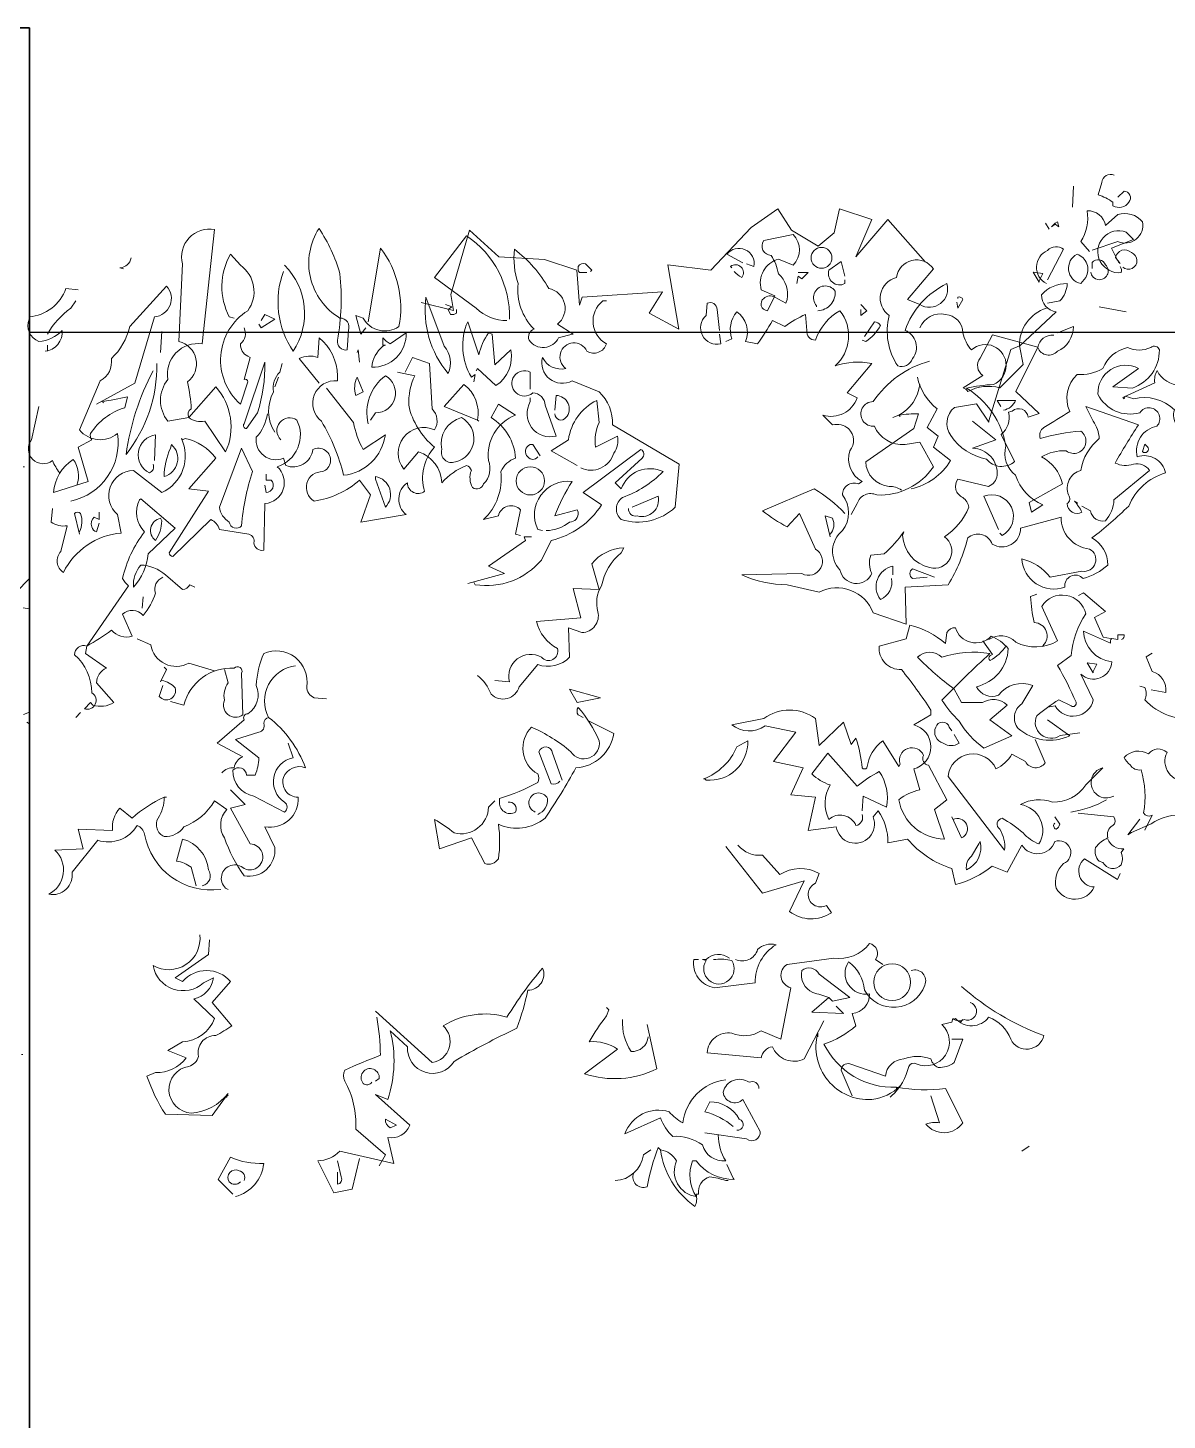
# Model space of a CAD drawing. Header units: millimetres. Extents: x 2033 to 2295, y 1536 to 1691.
# Drawn here: x 2142.592 to 2143.153, y 1615.408 to 1616.094 of the extents above; entities that cross this region are included whole.
import ezdxf

# ---------------------------------------------------------------- set-up
doc = ezdxf.new("R2010")
doc.units = ezdxf.units.MM
for name, color, linetype, lineweight in [('FACHADA', 40, 'Continuous', 35), ('Texturas', 8, 'Continuous', 0), ('Verde', 58, 'Continuous', 13)]:
    doc.layers.add(name, color=color, linetype=linetype, lineweight=lineweight)

# ---------------------------------------------------------------- blocks, each defined once
blk = doc.blocks.new('gfbvv')
at = {"layer": 'Verde', "lineweight": 0}
for points in [[(2109.08143, 1678.18415, 0.535172), (2109.07537, 1678.18052), (2109.07356, 1678.17447, -0.069427), (2109.08082, 1678.17084), (2109.08082, 1678.16902, 0.38205), (2109.08869, 1678.17084, 0.608597), (2109.08627, 1678.17629), (2109.08324, 1678.17326)], [(2109.06932, 1678.14663), (2109.06508, 1678.15147, 0.185669), (2109.06811, 1678.1666, -0.373596), (2109.07719, 1678.15934), (2109.08324, 1678.16479, -0.302765), (2109.09534, 1678.16116, -0.609818), (2109.08324, 1678.15147), (2109.07053, 1678.14724)], [(2108.62561, 1678.06475), (2108.61532, 1678.06294, -0.352936), (2108.61532, 1678.08351, -0.5103), (2108.63226, 1678.10106), (2108.63832, 1678.15735, 0.554825), (2108.62258, 1678.1404), (2108.62077, 1678.10227, -0.628204), (2108.625, 1678.0823, -0.044617), (2108.62682, 1678.06899, 0.4142), (2108.62561, 1678.06475, 0.205246), (2108.63347, 1678.06294), (2108.64376, 1678.04781, 0.298126), (2108.63892, 1678.07988), (2108.62561, 1678.06475)], [(2108.70005, 1678.11377, -0.523941), (2108.70428, 1678.10772), (2108.70368, 1678.09804, -0.5), (2108.69884, 1678.10288, 0.072708), (2108.70005, 1678.13556, 0.077194), (2108.68976, 1678.15795, 0.423996), (2108.70005, 1678.11377)], [(2108.78235, 1678.11256, -0.195694), (2108.76722, 1678.11861), (2108.74665, 1678.13374), (2108.76238, 1678.15432, -0.258652), (2108.78356, 1678.11317)], [(2108.91429, 1678.12406, 0.323349), (2108.90884, 1678.12346, 0.697281), (2108.91065, 1678.1174), (2108.91429, 1678.12467), (2108.90763, 1678.12769, -0.421158), (2108.9161, 1678.14282), (2108.92336, 1678.1398, 0.400543), (2108.92336, 1678.15493), (2108.90884, 1678.1519, 0.60791), (2108.91247, 1678.14464, -0.092926), (2108.9161, 1678.13556, -0.257919), (2108.92034, 1678.12285), (2108.91973, 1678.12103), (2108.91429, 1678.12406)], [(2109.08435, 1678.13919, -0.236053), (2109.08495, 1678.13616, -1.2724), (2109.08737, 1678.15614), (2109.091, 1678.1525), (2109.08011, 1678.14827), (2109.08374, 1678.14101)], [(2108.71397, 1678.11196), (2108.72002, 1678.14827, -0.216599), (2108.7291, 1678.10954, -0.447189), (2108.71155, 1678.11377), (2108.70791, 1678.11498), (2108.71033, 1678.1059), (2108.71276, 1678.10893)], [(2108.81443, 1678.1059), (2108.81503, 1678.1059), (2108.80717, 1678.11075, 0.643906), (2108.80293, 1678.1283, 0.101837), (2108.78598, 1678.14766, 0.105927), (2108.7878, 1678.13072, 0.22554), (2108.79567, 1678.10833, 0.4142), (2108.79325, 1678.10288, 0.580322), (2108.80777, 1678.10409), (2108.81443, 1678.1059)], [(2108.90037, 1678.1404), (2108.904, 1678.13919, 0.784103), (2108.89068, 1678.14524), (2108.89855, 1678.14101)], [(2109.04803, 1678.13072, -0.632828), (2109.04864, 1678.14706, -0.388977), (2109.05651, 1678.14766), (2109.04864, 1678.13253)], [(2109.08566, 1678.13876, 1.182175), (2109.0899, 1678.14603, 0.588394), (2109.08203, 1678.14361), (2109.08445, 1678.14058)], [(2108.59716, 1678.14343, -0.368179), (2108.59172, 1678.13859), (2108.59353, 1678.13798)], [(2108.65284, 1678.10893, -0.35614), (2108.65103, 1678.10106, 0.302765), (2108.65466, 1678.09501), (2108.65587, 1678.09441), (2108.65284, 1678.08351, -0.618027), (2108.65466, 1678.0823), (2108.65103, 1678.07141, -0.499023), (2108.65466, 1678.1174, 0.420273), (2108.65103, 1678.1398), (2108.64618, 1678.14524, 0.254562), (2108.64558, 1678.11438), (2108.648, 1678.11377)], [(2108.67281, 1678.1398, -0.356445), (2108.67705, 1678.09743, -0.241074), (2108.67221, 1678.13677)], [(2108.82169, 1678.13616), (2108.81806, 1678.13616, -0.236053), (2108.81745, 1678.13919, -0.4142), (2108.82109, 1678.1404), (2108.82411, 1678.13737), (2108.82351, 1678.13677)], [(2108.89431, 1678.13677, 0.099014), (2108.89795, 1678.13374, 0.895035), (2108.8925, 1678.13919), (2108.8931, 1678.13859)], [(2108.94878, 1678.13253), (2108.94878, 1678.13072, -0.669312), (2108.94091, 1678.13737), (2108.94697, 1678.14161), (2108.94878, 1678.13435)], [(2108.9857, 1678.12043), (2108.97965, 1678.12285), (2108.99236, 1678.13798, 0.693726), (2108.9742, 1678.13374, 0.640244), (2108.97057, 1678.11498, 0.209961), (2108.97481, 1678.09017, 0.4142), (2108.98207, 1678.0938, 0.502121), (2108.97844, 1678.10772, -0.199463), (2108.99901, 1678.13072, -0.690872), (2108.9857, 1678.12043)], [(2109.06498, 1678.13072, -0.701004), (2109.06316, 1678.14524, -0.468369), (2109.0674, 1678.13374), (2109.06498, 1678.13072)], [(2109.06993, 1678.13634, 1.387421), (2109.07719, 1678.13998, 0.544022), (2109.07053, 1678.14119), (2109.07053, 1678.13816)], [(2108.5548, 1678.09743, 0.4142), (2108.56327, 1678.10772, -0.198578), (2108.55177, 1678.10227, -0.4142), (2108.54693, 1678.11317), (2108.54693, 1678.11438, 0.297668), (2108.56509, 1678.1283), (2108.57114, 1678.12769)], [(2108.58022, 1678.07141), (2108.59898, 1678.0817), (2108.60866, 1678.11438, 0.621735), (2108.61471, 1678.12951), (2108.59656, 1678.10954, -0.145264), (2108.58748, 1678.0938, -0.318115), (2108.58203, 1678.08291), (2108.57174, 1678.0587, 0.4142), (2108.59051, 1678.05688, -0.3983), (2108.56751, 1678.0236)], [(2108.93547, 1678.1174, 0.437042), (2108.94394, 1678.12709, 1.073196), (2108.93486, 1678.11982), (2108.93486, 1678.11922)], [(2109.04803, 1678.11861, 0.335266), (2109.03472, 1678.09985), (2109.05288, 1678.1168, -0.380188), (2109.04561, 1678.12527, -0.218826), (2109.05832, 1678.13072, -0.173203), (2109.05469, 1678.12225), (2109.04864, 1678.12103)], [(2108.55601, 1678.1059, -0.109482), (2108.56751, 1678.11861), (2108.56993, 1678.12225)], [(2108.7533, 1678.08654, 0.305054), (2108.75149, 1678.09985), (2108.74241, 1678.12406, 0.208984), (2108.7533, 1678.08654)], [(2108.75754, 1678.11801), (2108.75754, 1678.11619, -0.236053), (2108.75451, 1678.11559), (2108.7533, 1678.11801), (2108.75512, 1678.11922), (2108.75209, 1678.12043)], [(2108.76601, 1677.98366), (2108.76662, 1677.98244, 0.262833), (2108.7993, 1677.99455), (2108.80414, 1678.00423, 0.194489), (2108.82895, 1678.02178), (2108.81988, 1678.02783), (2108.84832, 1678.04902, -0.535172), (2108.84892, 1678.04478), (2108.83561, 1678.03268), (2108.83864, 1678.02965, -0.445358), (2108.85921, 1678.03812, -0.112671), (2108.83924, 1678.02541, 0.498764), (2108.83864, 1678.01452, 0.269211), (2108.86526, 1678.02057), (2108.86708, 1678.04175), (2108.8344, 1678.06112, 0.212448), (2108.82774, 1678.07746), (2108.81443, 1678.08291, -0.669449), (2108.7999, 1678.09441, 0.362045), (2108.8114, 1678.08896, -1.319412), (2108.82169, 1678.09743, 0.480621), (2108.83137, 1678.10106, -0.538818), (2108.82956, 1678.12225), (2108.83137, 1678.12225)], [(2108.88705, 1678.1059), (2108.88766, 1678.10106, -0.775711), (2108.88039, 1678.11498), (2108.881, 1678.12103, -0.566177), (2108.88584, 1678.11801), (2108.88705, 1678.10772)], [(2109.00385, 1678.12164), (2109.00446, 1678.11861), (2109.00688, 1678.12285, 0.4142), (2109.00446, 1678.12406), (2109.00446, 1678.12346)], [(2109.01172, 1678.06294), (2109.02322, 1678.05386), (2109.01172, 1678.04962, -0.43013), (2109.02383, 1678.03631, -0.263626), (2109.01959, 1678.03086), (2109.00446, 1678.03449, 0.489075), (2109.00688, 1678.02541, -0.178345), (2109.00991, 1678.02057, -0.14975), (2108.9978, 1678.00605, -0.856918), (2108.99054, 1677.99092, -0.338852), (2108.97723, 1678.00665), (2108.97783, 1678.00847, -0.055374), (2108.96815, 1677.99757), (2108.96149, 1677.99697, 0.195877), (2108.9621, 1677.98789, -0.724503), (2108.94636, 1677.98971, -0.43483), (2108.94757, 1678.00907, 0.345184), (2108.94757, 1678.02662, -0.544022), (2108.95544, 1678.03207), (2108.95725, 1678.03328, -0.362045), (2108.9512, 1678.04841, 0.396576), (2108.9506, 1678.0593, 0.236053), (2108.94273, 1678.06112), (2108.93789, 1678.06596, 0.401123), (2108.95483, 1678.07443), (2108.94999, 1678.07686), (2108.9621, 1678.09138, 0.137604), (2108.94394, 1678.09017, 0.396027), (2108.94636, 1678.1174, 0.180374), (2108.93426, 1678.10288, -0.463791), (2108.93002, 1678.10772), (2108.92942, 1678.11559, 0.051575), (2108.91913, 1678.10954), (2108.91308, 1678.11256, -0.023788), (2108.90581, 1678.10106), (2108.89976, 1678.10227, 0.368179), (2108.89552, 1678.1168, 0.264557), (2108.8931, 1678.10348), (2108.89008, 1678.10227)], [(2108.94878, 1678.01755, 0.068298), (2108.93365, 1678.02965), (2108.90823, 1678.01876, 0.035156), (2108.92034, 1678.01089), (2108.92639, 1678.01755), (2108.93426, 1678, -0.984375), (2108.9276, 1677.98789), (2108.89795, 1677.98729, 0.108856), (2108.92034, 1677.98244), (2108.93607, 1677.97881, -0.448303), (2108.9627, 1677.96853), (2108.97904, 1677.96308), (2108.97844, 1677.98123), (2108.99962, 1677.98244, 0.080551), (2109.0093, 1678.00544, -0.524551), (2109.02141, 1678.00242, 0.59317), (2109.03532, 1678.01028), (2109.0553, 1678.01573, 0.390503), (2109.06922, 1678, -0.868866), (2109.06558, 1677.9891), (2109.04985, 1677.98608, 0.173203), (2109.03593, 1677.99515, 0.499069), (2109.05711, 1677.98123, -0.72995), (2109.06619, 1677.98547, 0.115616), (2109.07829, 1677.99213, 0.276978), (2109.07043, 1678.00544, 0.033035), (2109.08858, 1678.02118, -0.228363), (2109.10674, 1678.03752, 0.456192), (2109.09282, 1678.04539, -0.433426), (2109.1025, 1678.06052, 1.078903), (2109.09403, 1678.06717, -0.36409), (2109.07345, 1678.07625, -0.580322), (2109.09342, 1678.08896), (2109.08071, 1678.07988), (2109.0904, 1678.07928, 0.321106), (2109.10371, 1678.09804, 0.566177), (2109.09948, 1678.09925, -0.211075), (2109.08798, 1678.09925, 0.243835), (2109.07587, 1678.08896, -0.145935), (2109.06316, 1678.08593, 0.321701), (2109.05953, 1678.06778, -0.013153), (2109.04682, 1678.05991, 0.333328), (2109.04501, 1678.05446, -0.053406), (2109.06498, 1678.05809, -1.029831), (2109.05772, 1678.04841, 0.141342), (2109.04561, 1678.04539, -0.23027), (2109.0559, 1678.03207), (2109.03956, 1678.02299), (2109.04077, 1678.01815), (2109.04622, 1678.02178, -0.215332), (2109.0329, 1678.03631, -0.302765), (2109.02806, 1678.05083, 0.214661), (2109.0087, 1678.07928, -0.032745), (2109.02201, 1678.08109, 1.185196), (2109.01112, 1678.09804, -0.115112), (2109.00688, 1678.10651, 0.379791), (2108.99841, 1678.11559, 0.362045), (2108.9857, 1678.10893)], [(2108.72123, 1678.09985), (2108.72244, 1678.10046), (2108.72123, 1678.10046), (2108.72123, 1678.10409, 0.099014), (2108.72486, 1678.10106), (2108.73273, 1678.10651, -0.428558), (2108.71578, 1678.08956, -0.211655), (2108.72123, 1678.09985)], [(2108.76601, 1678.0823), (2108.76662, 1678.08593), (2108.7648, 1678.08472, -0.242218), (2108.76299, 1678.11196), (2108.76843, 1678.09562, -0.092926), (2108.77328, 1678.10651), (2108.77509, 1678.1059), (2108.7763, 1678.09077), (2108.78417, 1678.09804, -0.309006), (2108.77691, 1678.08049), (2108.76783, 1678.08896), (2108.76722, 1678.08775)], [(2108.95725, 1678.10288), (2108.95907, 1678.10227, 0.132751), (2108.96633, 1678.11014, 0.236053), (2108.96331, 1678.11196), (2108.95846, 1678.10469)], [(2109.0197, 1678.06312), (2109.03059, 1678.09822), (2109.03483, 1678.10003), (2109.03664, 1678.09095), (2109.02514, 1678.07946, 0.182709), (2109.00941, 1678.07764, 0.162277), (2109.00699, 1678.07946), (2109.01667, 1678.08551, -0.442368), (2109.01546, 1678.09398), (2109.02151, 1678.10548), (2109.0439, 1678.09943), (2109.03301, 1678.07764), (2109.04451, 1678.06675), (2109.03906, 1678.06493, 0.608597), (2109.03119, 1678.06796), (2109.02938, 1678.06735, -0.302765), (2109.02575, 1678.05646), (2109.0324, 1678.04314, -0.435272), (2109.01848, 1678.04435, -0.199997), (2109.00093, 1678.05585, -0.39035), (2109.00275, 1678.06977), (2109.01364, 1678.07159), (2109.0197, 1678.06251), (2109.0197, 1678.06312)], [(2109.05166, 1678.1053, 0.403595), (2109.0438, 1678.09925, 0.566177), (2109.05348, 1678.09743, 0.2939), (2109.06135, 1678.10954), (2109.05348, 1678.10651)], [(2108.68976, 1678.0817), (2108.68007, 1678.0938, -0.204086), (2108.68915, 1678.09441), (2108.68976, 1678.10409, -0.226822), (2108.69884, 1678.08533), (2108.69884, 1678.08291, 0.749039), (2108.69097, 1678.06294, -0.077942), (2108.70186, 1678.03631, 0.34404), (2108.72244, 1678.05628), (2108.71155, 1678.04902, -0.080353), (2108.7067, 1678.06233), (2108.69339, 1678.07928)], [(2108.66313, 1678.09199, -0.079437), (2108.6595, 1678.06717), (2108.65405, 1678.0593, -0.618027), (2108.65284, 1678.06173), (2108.66313, 1678.09199)], [(2108.73212, 1678.08714), (2108.73575, 1678.09441), (2108.74423, 1678.09138), (2108.74544, 1678.06899, -0.355026), (2108.74665, 1678.0587, 0.788391), (2108.73152, 1678.03933), (2108.73878, 1678.04781, -0.312881), (2108.75028, 1678.03268, -0.116058), (2108.76238, 1678.04115, -0.265564), (2108.7648, 1678.03873, 0.226822), (2108.76541, 1678.03026, 0.49527), (2108.77085, 1678.03207, 0.295303), (2108.77328, 1678.04357, -0.346893), (2108.78659, 1678.06596), (2108.77812, 1678.07141), (2108.77449, 1678.06475, -0.244461), (2108.78659, 1678.04478, 0.215332), (2108.77933, 1678.03812, -0.236053), (2108.77085, 1678.01452), (2108.77812, 1678.01634, -0.59729), (2108.78901, 1678.01936), (2108.78659, 1678.00726), (2108.78901, 1678.00665)], [(2108.99054, 1678.09259, 0.179703), (2108.9627, 1678.07262, 1.048752), (2108.96331, 1678.06052, 0.319077), (2108.97844, 1678.05144), (2108.9857, 1678.05265), (2108.99236, 1678.04054, -0.261322), (2108.96452, 1678.02662, 0.45993), (2108.95483, 1678.02239), (2108.95181, 1678.01694)], [(2109.08566, 1678.07461), (2109.1014, 1678.08188, -0.162277), (2109.10261, 1678.08793, 0.291199), (2109.11411, 1678.08067, 0.630219), (2109.11532, 1678.09216), (2109.12681, 1678.08853), (2109.1129, 1678.07461, 0.4142), (2109.11955, 1678.07159, -0.124695), (2109.12984, 1678.07401, -0.156006), (2109.11955, 1678.05888, -0.597885), (2109.11108, 1678.06856, 0.261948), (2109.09111, 1678.07401), (2109.08687, 1678.07522), (2109.08627, 1678.07401), (2109.08566, 1678.07461)], [(2108.60987, 1678.09138, -0.174072), (2108.59474, 1678.0466, -0.088486), (2108.60806, 1678.08775)], [(2108.66434, 1678.06657, -0.149368), (2108.65889, 1678.05507, 0.589905), (2108.67221, 1678.04478), (2108.67342, 1678.04115, 0.490158), (2108.68673, 1678.04902, -1.060547), (2108.69157, 1678.03812, 0.776093), (2108.68734, 1678.0236, 0.142365), (2108.70973, 1678.03389), (2108.71518, 1678.02662), (2108.71033, 1678.01331), (2108.73273, 1678.01694, -0.50354), (2108.73333, 1678.03268, 0.628937), (2108.7418, 1678.02844, -0.265564), (2108.74665, 1678.05023, -0.169571), (2108.73394, 1678.0708, -0.119873), (2108.73696, 1678.08533), (2108.72849, 1678.08714)], [(2108.66797, 1678.05749, -0.272202), (2108.66737, 1678.07746, -0.236053), (2108.67039, 1678.08714), (2108.6716, 1678.09138)], [(2108.70852, 1678.08472), (2108.71155, 1678.07746), (2108.70791, 1678.07564, -0.195877), (2108.70852, 1678.08472)], [(2108.71397, 1678.06173, -0.297256), (2108.72244, 1678.08533, -0.782791), (2108.7176, 1678.06717), (2108.71518, 1678.06354)], [(2108.79385, 1678.07867), (2108.79385, 1678.08714, 1.877945), (2108.79506, 1678.07686, -0.4142), (2108.80111, 1678.0708), (2108.80656, 1678.05567, -0.674286), (2108.79385, 1678.07262), (2108.79385, 1678.07443)], [(2108.98146, 1678.02965, 0.203552), (2109.00083, 1678.04357), (2108.99236, 1678.05023), (2108.99478, 1678.05567), (2108.98933, 1678.05991), (2108.99417, 1678.06899, -0.169113), (2108.98449, 1678.08472)], [(2108.76783, 1678.06354), (2108.75149, 1678.0702), (2108.76117, 1678.08109, -0.284134), (2108.76783, 1678.06354), (2108.76843, 1678.06294), (2108.76783, 1678.06354)], [(2108.97602, 1678.06536), (2108.97541, 1678.06596, 0.247803), (2108.9857, 1678.08109)], [(2108.57053, 1678.03147, 0.240036), (2108.56872, 1678.04417, 0.2379), (2108.55904, 1678.02783), (2108.57598, 1678.03328), (2108.57114, 1678.05023), (2108.5778, 1678.05386, -0.236053), (2108.57719, 1678.05688, -0.178345), (2108.59414, 1678.06959), (2108.59535, 1678.07504, -0.026764), (2108.58264, 1678.07262), (2108.58385, 1678.07201)], [(2108.81866, 1678.03994, 0.456619), (2108.835, 1678.0472, 0.205246), (2108.83682, 1678.05567), (2108.82593, 1678.05023, -0.146759), (2108.82774, 1678.06233), (2108.82653, 1678.07322, 0.245285), (2108.81261, 1678.05386), (2108.80414, 1678.04841), (2108.81685, 1678.04115)], [(2108.80596, 1678.06657, 0.741867), (2108.8114, 1678.06475, 0.6409), (2108.80656, 1678.07564), (2108.80596, 1678.06838)], [(2109.02685, 1678.06838, 0.25296), (2109.0329, 1678.07322), (2109.02383, 1678.07322), (2109.02564, 1678.0702)], [(2108.56206, 1678.03752, -0.062256), (2108.55843, 1678.04357, -0.882339), (2108.54814, 1678.05386), (2108.55177, 1678.0702)], [(2108.671, 1678.05386, -0.931778), (2108.67886, 1678.06354, -0.45929), (2108.66918, 1678.04054, -0.660172), (2108.66313, 1678.02239), (2108.66252, 1677.99939, -0.442368), (2108.65768, 1678.00302, 0.4142), (2108.65526, 1678.00726), (2108.64074, 1678.00968, 0.219635), (2108.6365, 1678.01452), (2108.61774, 1677.99636, -0.333328), (2108.61592, 1677.99818), (2108.63529, 1678.02844), (2108.62561, 1678.02965), (2108.63892, 1678.04478, 0.188675), (2108.62379, 1678.05446), (2108.62258, 1678.05386), (2108.62198, 1678.05446, -0.420059), (2108.61229, 1678.02783), (2108.59837, 1678.03873, 0.685608), (2108.59051, 1678.01694), (2108.59232, 1678.00786, 0.263565), (2108.56388, 1677.9885, -0.49028), (2108.56267, 1677.99879), (2108.56569, 1678.01149, -0.205246), (2108.55783, 1678.01331), (2108.55843, 1678.01997)], [(2108.75693, 1678.04296, -0.630219), (2108.75028, 1678.04902, -0.40654), (2108.75996, 1678.06475, -0.689621), (2108.75693, 1678.04296)], [(2108.97662, 1678.02904, 0.15036), (2108.97057, 1678.03086, -0.384125), (2108.95907, 1678.04296), (2108.98267, 1678.0593), (2108.98509, 1678.06657, 0.045349), (2108.97541, 1678.06596), (2108.97238, 1678.06475)], [(2109.06316, 1678.02178), (2109.06316, 1678.02299), (2109.06195, 1678.0236, -0.051575), (2109.06558, 1678.01815, -0.580322), (2109.05832, 1678.02239, 0.442368), (2109.05893, 1678.02662, -0.445358), (2109.06498, 1678.03873, -0.177689), (2109.07406, 1678.05446, 0.15036), (2109.07103, 1678.06294), (2109.0674, 1678.0702), (2109.09342, 1678.06112, 0.019806), (2109.08192, 1678.04236, 0.195877), (2109.091, 1678.04175, -0.32045), (2109.09887, 1678.03873), (2109.08132, 1678.0242, -0.171616), (2109.07708, 1678.01392, -0.427887), (2109.06982, 1678.01876), (2109.06558, 1678.02118)], [(2108.60806, 1678.04175, -0.4142), (2108.60624, 1678.03752, -0.738571), (2108.60927, 1678.05628), (2108.60866, 1678.04357)], [(2108.61713, 1678.05144, -0.592255), (2108.6135, 1678.0357, -0.099731), (2108.61653, 1678.04962), (2108.61713, 1678.05144)], [(2108.79748, 1678.04539, -0.5), (2108.79264, 1678.04539, -0.582718), (2108.79385, 1678.05144), (2108.79506, 1678.05144), (2108.79869, 1678.04599)], [(2109.09534, 1678.04799, 1), (2109.09777, 1678.05041), (2109.09656, 1678.05162), (2109.09534, 1678.04799)], [(2108.65163, 1678.04962), (2108.65708, 1678.03812, 0.065445), (2108.65163, 1678.01149, -0.659393), (2108.64558, 1678.01331, -0.236053), (2108.64074, 1678.02057), (2108.65163, 1678.04962)], [(2108.66313, 1678.03147), (2108.66373, 1678.02783, 0.663971), (2108.66616, 1678.03389), (2108.66373, 1678.03389), (2108.66373, 1678.03691)], [(2108.7176, 1678.03449), (2108.7176, 1678.0357, -0.602081), (2108.72244, 1678.02057), (2108.7176, 1678.03449)], [(2108.80172, 1678.00907, 0.162277), (2108.81322, 1678.01331, 0.463791), (2108.81745, 1678.01815), (2108.81685, 1678.01936), (2108.80596, 1678.01634, -0.058853), (2108.81443, 1678.03328, 0.588898), (2108.79748, 1678.00968), (2108.7999, 1678.00907)], [(2108.6129, 1677.98608, 0.4142), (2108.60927, 1677.97821, -0.085083), (2108.60322, 1677.96731, 0.409286), (2108.59293, 1677.96792), (2108.59777, 1677.95703, -0.286789), (2108.58748, 1677.96005, -0.035156), (2108.57538, 1677.95219), (2108.57477, 1677.94855), (2108.58506, 1677.94129, 0.308105), (2108.58022, 1677.93403), (2108.58869, 1677.92435, -0.220123), (2108.5784, 1677.92314), (2108.57719, 1677.92435), (2108.57417, 1677.92132, 0.907883), (2108.5778, 1677.92919, 0.222046), (2108.56932, 1677.94795, -0.523941), (2108.57538, 1677.95219), (2108.59595, 1677.98184, -0.099014), (2108.59293, 1677.98547, -0.106323), (2108.60382, 1678.00847, -0.326889), (2108.6014, 1678.0242), (2108.602, 1678.02481), (2108.61895, 1678.01028), (2108.60564, 1677.99757, -0.165176), (2108.59837, 1677.98123, -0.200851), (2108.602, 1677.99213, -0.173203), (2108.61411, 1677.98729), (2108.62258, 1677.98002, 0.236053), (2108.62621, 1677.98244), (2108.62863, 1677.98123)], [(2108.84227, 1678.01997, 0.541687), (2108.8465, 1678.01634, 0.576218), (2108.85679, 1678.02602), (2108.84408, 1678.02057)], [(2109.02504, 1678.00786), (2109.02625, 1678.00665, 0.940445), (2109.01717, 1678.02602), (2109.02443, 1678.00968)], [(2108.57174, 1678.00847, 0.195877), (2108.57235, 1678.01755, 0.4142), (2108.56932, 1678.01755), (2108.57174, 1678.00726)], [(2108.58143, 1678.01815), (2108.58143, 1678.01452), (2108.57901, 1678.01573, 0.302765), (2108.5778, 1678.01089, 0.265564), (2108.58022, 1678.00847), (2108.58143, 1678.0127)], [(2108.94152, 1678.00726, 0.292984), (2108.94273, 1678.01513), (2108.9391, 1678.01634), (2108.94152, 1678.00605)], [(2108.61169, 1678.01513, 0.659393), (2108.60927, 1678.00423, 0.139038), (2108.61229, 1678.01392), (2108.61169, 1678.01513)], [(2108.76783, 1677.93766, -0.140045), (2108.77449, 1677.92858, 0.57489), (2108.7884, 1677.93221), (2108.79748, 1677.94311, 0.29335), (2108.81322, 1677.94674), (2108.81261, 1677.96126), (2108.81927, 1677.95884, 0.477875), (2108.82714, 1677.96913, -0.21463), (2108.82895, 1677.98184, -0.178345), (2108.83864, 1677.99818), (2108.83985, 1678.0006, 0.217789), (2108.82411, 1677.99273), (2108.82774, 1677.98002), (2108.81503, 1677.98063), (2108.81866, 1677.9661), (2108.79688, 1677.96429, 0.213028), (2108.80717, 1677.95097, -0.817993), (2108.7993, 1677.94674, 0.658905), (2108.78356, 1677.93463), (2108.7763, 1677.93524)], [(2108.97178, 1677.98547, -0.350769), (2108.96633, 1677.97518, -0.561172), (2108.97238, 1677.99152), (2108.97238, 1677.98729)], [(2108.99296, 1677.98608), (2108.98207, 1677.99031, 0.5), (2108.98207, 1677.98547), (2108.98933, 1677.98608)], [(2109.0197, 1677.95539, -0.369919), (2109.03301, 1677.95418, 0.264481), (2109.05359, 1677.95479), (2109.04572, 1677.97173, -0.666656), (2109.06751, 1677.9681, 0.123093), (2109.06024, 1677.94752), (2109.05359, 1677.94268, -0.027252), (2109.06266, 1677.92453, -0.720749), (2109.06024, 1677.92271), (2109.05419, 1677.92574, 0.03653), (2109.0433, 1677.91787, 0.769547), (2109.0548, 1677.90819), (2109.06448, 1677.9094)], [(2109.04632, 1677.95236, 0.656815), (2109.04209, 1677.96386, -0.053406), (2109.04027, 1677.97657), (2109.0433, 1677.97778)], [(2109.04864, 1677.91587), (2109.05953, 1677.90801, -0.294098), (2109.03411, 1677.91164, -0.441696), (2109.03593, 1677.92374), (2109.04138, 1677.93282, 0.332855), (2109.02443, 1677.92798, -0.375732), (2109.01354, 1677.93221, 0.339447), (2109.02927, 1677.95097, 0.128281), (2109.0208, 1677.95703, -0.578079), (2109.00325, 1677.96126, 0.276978), (2108.99901, 1677.95884), (2108.99841, 1677.9534, 0.124008), (2108.98086, 1677.96247), (2108.97904, 1677.95582), (2108.96573, 1677.95219, 0.463104), (2108.97662, 1677.94069, -0.025284), (2108.99115, 1677.92071), (2108.99115, 1677.91829), (2108.98267, 1677.91345, -0.779266), (2108.98267, 1677.89167), (2108.9857, 1677.88138, 0.118973), (2108.97541, 1677.87654, 0.363647), (2108.9978, 1677.85717), (2108.99296, 1677.87169), (2108.99901, 1677.87654), (2108.98994, 1677.89348, -0.5), (2108.98751, 1677.89832, 0.970154), (2108.97602, 1677.89409), (2108.97541, 1677.89288), (2108.96754, 1677.90559, 0.208466), (2108.95968, 1677.89227, -0.5), (2108.95725, 1677.89227, 0.056854), (2108.95423, 1677.9068), (2108.95181, 1677.90377), (2108.94818, 1677.91466), (2108.93607, 1677.90316), (2108.93426, 1677.91648, 0.333328), (2108.90884, 1677.91648), (2108.8931, 1677.91345, 0.334427), (2108.90944, 1677.91285), (2108.92457, 1677.90982), (2108.91368, 1677.8953), (2108.92821, 1677.89227), (2108.92215, 1677.87896), (2108.93426, 1677.87775), (2108.93063, 1677.86141), (2108.94455, 1677.86322, 1.125015), (2108.9627, 1677.86806), (2108.96512, 1677.87109, -0.162277), (2108.96996, 1677.85535), (2108.97965, 1677.85717, 0.14122), (2109.00143, 1677.84264), (2109.00325, 1677.83478, 0.106674), (2109.02141, 1677.84386), (2109.02867, 1677.84083), (2109.03593, 1677.85414, 0.62291), (2109.05227, 1677.85596, -0.972748), (2109.05651, 1677.84507, 0.276978), (2109.05288, 1677.83296, 0.613373), (2109.07164, 1677.83357, -0.688248), (2109.06679, 1677.84749), (2109.08314, 1677.8372), (2109.08435, 1677.84022)], [(2108.63832, 1677.94008), (2108.62561, 1677.94371, -0.510468), (2108.60685, 1677.95279), (2108.60019, 1677.95582)], [(2109.02817, 1677.95236, -0.132751), (2109.0203, 1677.9451, -0.5), (2109.0203, 1677.94752), (2109.02151, 1677.94813), (2109.01667, 1677.95479)], [(2109.04874, 1677.9221), (2109.05238, 1677.92271, 0.686798), (2109.07114, 1677.92574), (2109.06508, 1677.93845, 0.648468), (2109.08021, 1677.9445, -0.37442), (2109.0663, 1677.95963), (2109.07961, 1677.95357, -0.236053), (2109.08021, 1677.956), (2109.08324, 1677.95539), (2109.08324, 1677.95781), (2109.08627, 1677.95781, -0.4142), (2109.08506, 1677.95539)], [(2108.64195, 1677.88985, -0.243835), (2108.648, 1677.89227, -0.263626), (2108.65224, 1677.89772), (2108.63953, 1677.90437), (2108.65284, 1677.91587, -0.535172), (2108.65466, 1677.9189, 0.371796), (2108.65889, 1677.93282, -0.090164), (2108.66252, 1677.94855, -0.594772), (2108.68371, 1677.93221, 0.312363), (2108.68734, 1677.92677), (2108.69339, 1677.92616)], [(2109.00264, 1677.931, -0.033035), (2108.98449, 1677.94674, -0.399994), (2108.99659, 1677.94674, -0.122452), (2109.02019, 1677.94855, 0.012192), (2108.99659, 1677.92556, 0.056335), (2109.00506, 1677.91527, 0.100357), (2109.01717, 1677.90195), (2109.03109, 1677.90801), (2109.02019, 1677.91587), (2109.02867, 1677.92314, 0.349121), (2109.01656, 1677.92435), (2109.00628, 1677.92435), (2109.00264, 1677.931)], [(2109.09958, 1677.93058), (2109.10684, 1677.92937, 0.37204), (2109.10019, 1677.93966), (2109.09716, 1677.94692), (2109.10019, 1677.94873)], [(2108.64134, 1677.83236, -0.4021), (2108.60382, 1677.85959, 0.236053), (2108.60019, 1677.86383, -0.350769), (2108.58082, 1677.85656), (2108.56811, 1677.84083, -0.513931), (2108.55662, 1677.82994, 0.519897), (2108.55964, 1677.85172), (2108.57356, 1677.85233), (2108.57114, 1677.86201), (2108.58809, 1677.86141, -0.233566), (2108.59172, 1677.8723), (2108.59777, 1677.86746, -0.081039), (2108.6135, 1677.87775), (2108.61471, 1677.87775), (2108.6135, 1677.87775, -0.147995), (2108.61048, 1677.86746, 0.442368), (2108.6135, 1677.85838, 0.265564), (2108.62319, 1677.86322, 0.169403), (2108.63832, 1677.87593), (2108.64437, 1677.87169, 0.349014), (2108.64316, 1677.85777, 0.066803), (2108.65284, 1677.83901, 0.501038), (2108.66797, 1677.85293), (2108.66313, 1677.86322, 0.492294), (2108.67947, 1677.87775, -0.5), (2108.67221, 1677.88743, -0.4142), (2108.6831, 1677.89227, 0.138321), (2108.66495, 1677.91708, -0.529709), (2108.67826, 1677.9425)], [(2108.61653, 1677.92495), (2108.62319, 1677.92314, -0.35936), (2108.648, 1677.94129, -0.872879), (2108.65163, 1677.93887), (2108.65224, 1677.91829, -0.762802), (2108.64316, 1677.92556, -0.205246), (2108.64497, 1677.93403), (2108.64316, 1677.94069)], [(2108.61229, 1677.93524, -0.178345), (2108.61895, 1677.93161, -0.817993), (2108.61108, 1677.92737), (2108.6129, 1677.93282)], [(2109.12197, 1677.91666, -0.247742), (2109.09656, 1677.92574, 0.207977), (2109.09656, 1677.93179), (2109.09413, 1677.93239)], [(2108.78296, 1677.87533, -0.618027), (2108.78659, 1677.87048, -0.649872), (2108.77872, 1677.87593), (2108.77872, 1677.87714, 0.048447), (2108.79748, 1677.88501, 0.291199), (2108.79748, 1677.88924, -0.493149), (2108.79446, 1677.91224, -0.073044), (2108.81382, 1677.90014, 0.819794), (2108.82774, 1677.90559, 0.07692), (2108.81745, 1677.92193, 0.333328), (2108.81745, 1677.91829), (2108.81988, 1677.91708)], [(2108.66495, 1677.91708, 0.333328), (2108.66252, 1677.91406, -0.5), (2108.6601, 1677.90982), (2108.6486, 1677.90619), (2108.6601, 1677.89711, -0.099014), (2108.65829, 1677.88864), (2108.65405, 1677.88864, 0.663971), (2108.64739, 1677.89106, 0.376755), (2108.65768, 1677.87835), (2108.67281, 1677.87048, 0.5), (2108.67281, 1677.87533, -0.682281), (2108.67705, 1677.89711), (2108.67463, 1677.90437)], [(2108.8229, 1677.91527), (2108.835, 1677.90922, -0.357925), (2108.81624, 1677.89227, -0.02861), (2108.80111, 1677.86746, -0.284912), (2108.77812, 1677.86443, -0.072906), (2108.77812, 1677.84749, -0.350769), (2108.77146, 1677.84507), (2108.7648, 1677.85777), (2108.74907, 1677.85233), (2108.74665, 1677.86685, -0.042465), (2108.75633, 1677.8602, 0.482147), (2108.77328, 1677.8729), (2108.7763, 1677.87593)], [(2109.00264, 1677.90861), (2109.00506, 1677.90437, -0.309357), (2108.9972, 1677.90437, -0.468369), (2108.99357, 1677.91224, -0.763794), (2109.00022, 1677.91224), (2109.00143, 1677.91043)], [(2108.80838, 1677.88561, -0.302765), (2108.80414, 1677.8844), (2108.79809, 1677.90014, -0.816528), (2108.80475, 1677.89953), (2108.80959, 1677.88622)], [(2108.87979, 1677.88682), (2108.87918, 1677.88682, 0.20787), (2108.89552, 1677.90256), (2108.90097, 1677.90559, -0.455139), (2108.88039, 1677.88622), (2108.87979, 1677.88682)], [(2108.95725, 1677.86927, -0.480621), (2108.95423, 1677.86383, 0.516449), (2108.94091, 1677.86685, -0.249695), (2108.94152, 1677.8838, -0.105927), (2108.93244, 1677.88924), (2108.94031, 1677.89953), (2108.95483, 1677.88319, -0.054871), (2108.96573, 1677.89046, -0.192581), (2108.96936, 1677.8729), (2108.95786, 1677.87835), (2108.95725, 1677.87109)], [(2109.04259, 1677.90619), (2109.04743, 1677.89469, -0.563461), (2109.03775, 1677.8953), (2109.03109, 1677.89893, -0.132751), (2109.02322, 1677.89167, 0.770752), (2108.99962, 1677.88803), (2109.02746, 1677.85172, 0.176163), (2109.02504, 1677.86201, -0.659393), (2109.02625, 1677.86746, -0.051254), (2109.03654, 1677.8602, 0.123093), (2109.0444, 1677.85475, 0.535172), (2109.03532, 1677.87411, -0.225418), (2109.05106, 1677.87533, 0.260452), (2109.0674, 1677.8838), (2109.07587, 1677.89227, 1.152542), (2109.08132, 1677.87835)], [(2109.09656, 1677.86159), (2109.10019, 1677.86885, -0.4142), (2109.09595, 1677.87006, 0.112411), (2109.09474, 1677.89124, -0.302765), (2109.08929, 1677.89366, -0.099014), (2109.08627, 1677.89729, -0.357651), (2109.09837, 1677.89911, -0.463791), (2109.10745, 1677.89971, 0.593826), (2109.11713, 1677.88579), (2109.11834, 1677.8749, -0.62767), (2109.12379, 1677.86461, 0.457672), (2109.11653, 1677.86885, 0.184982), (2109.09958, 1677.86461), (2109.0899, 1677.86037), (2109.08808, 1677.85916), (2109.09413, 1677.86703)], [(2108.64497, 1677.83236), (2108.64376, 1677.83296, -1.00415), (2108.65284, 1677.84264, 1.247116), (2108.65587, 1677.85475), (2108.64618, 1677.8723), (2108.65345, 1677.87411), (2108.64618, 1677.88138)], [(2108.79748, 1677.86927, 0.326447), (2108.80232, 1677.87714, 1.475342), (2108.79627, 1677.87048)], [(2109.06014, 1677.87048, 0.093063), (2109.07769, 1677.87654)], [(2109.00204, 1677.86685, -1), (2109.00628, 1677.85777), (2109.00143, 1677.86806)], [(2109.05227, 1677.86504, 0.618027), (2109.05288, 1677.86201, 0.162277), (2109.05469, 1677.86443), (2109.05227, 1677.86806)], [(2109.07829, 1677.85717, 0.326447), (2109.08616, 1677.85233), (2109.08495, 1677.85051, -0.099014), (2109.08556, 1677.84688), (2109.08495, 1677.84446, -0.522827), (2109.07587, 1677.84567), (2109.07406, 1677.84628, -0.276978), (2109.07224, 1677.85293, -0.123093), (2109.07829, 1677.85777, -0.350769), (2109.08071, 1677.86383, 0.4142), (2109.08132, 1677.86806), (2109.06377, 1677.86988)], [(2108.63226, 1677.83417, 0.54657), (2108.63529, 1677.84204, 0.310577), (2108.62258, 1677.85717), (2108.61956, 1677.84628, -0.131805), (2108.62682, 1677.84325), (2108.62924, 1677.83417)], [(2108.89008, 1677.85354), (2108.90823, 1677.83054), (2108.92881, 1677.83659), (2108.92155, 1677.82146, 0.323273), (2108.94212, 1677.82086), (2108.9397, 1677.82449, -1.034378), (2108.93426, 1677.83538), (2108.93607, 1677.84022, 0.280991), (2108.91671, 1677.83962), (2108.90823, 1677.8493, -0.26123), (2108.89613, 1677.85414)], [(2109.01475, 1677.85475), (2109.01535, 1677.85596, -0.369919), (2109.0087, 1677.84204, -0.265564), (2109.01112, 1677.8487), (2109.01475, 1677.85475)], [(2108.63105, 1677.80996, -0.61586), (2108.60806, 1677.79483, 0.591492), (2108.63287, 1677.78636), (2108.63771, 1677.78878, -0.334061), (2108.62803, 1677.77849), (2108.63832, 1677.76881, -0.300079), (2108.62258, 1677.75731), (2108.61532, 1677.75308), (2108.6244, 1677.74944, -0.24559), (2108.60927, 1677.74218), (2108.60503, 1677.74037, 0.064346), (2108.61411, 1677.72161), (2108.63711, 1677.721), (2108.64497, 1677.73189, -0.216293), (2108.62682, 1677.72221, -0.89946), (2108.62561, 1677.74521, 0.265564), (2108.63045, 1677.75005, -0.5), (2108.63892, 1677.76034, 0.034439), (2108.64679, 1677.76518), (2108.63711, 1677.77668), (2108.64618, 1677.78697, 0.461777), (2108.62258, 1677.78697), (2108.61895, 1677.78878), (2108.63529, 1677.80028), (2108.6359, 1677.80754)], [(2108.89492, 1677.79786, 0.453766), (2108.90581, 1677.8027, -0.265564), (2108.91489, 1677.80512, 0.264557), (2108.9046, 1677.78636), (2108.88463, 1677.78394, -0.415939), (2108.87434, 1677.79786), (2108.87676, 1677.79786)], [(2108.96754, 1677.79544), (2108.96391, 1677.79786, 0.54657), (2108.96089, 1677.80573, -0.272095), (2108.94333, 1677.79847), (2108.92034, 1677.79544, 0.677032), (2108.92215, 1677.78394), (2108.91731, 1677.75852), (2108.90763, 1677.76276, -0.248367), (2108.8931, 1677.76155, 0.452606), (2108.881, 1677.75187), (2108.90763, 1677.74944, -0.333328), (2108.91308, 1677.75489, 0.430618), (2108.92881, 1677.74884), (2108.93849, 1677.7676)], [(2108.89189, 1677.79847, 0.366302), (2108.88039, 1677.79786), (2108.87858, 1677.79786), (2108.88039, 1677.79726, 1.810471), (2108.8931, 1677.79726, 0.099014), (2108.88524, 1677.79786), (2108.88403, 1677.79786)], [(2108.99115, 1677.73068), (2108.99538, 1677.71737, 0.123093), (2108.98872, 1677.71676, 0.499542), (2109.00688, 1677.71737), (2108.99841, 1677.73431, -0.074951), (2108.9742, 1677.73492, -0.294968), (2108.93849, 1677.7561, 0.096375), (2108.95423, 1677.76518), (2108.95241, 1677.77123, 0.398468), (2108.96089, 1677.78091, -0.659393), (2108.9506, 1677.79665, -0.217575), (2108.95846, 1677.78273, 0.649521), (2108.98812, 1677.78515, 0.661377), (2108.98146, 1677.79241)], [(2108.7176, 1677.77244), (2108.74544, 1677.74702, 0.636124), (2108.75088, 1677.76518, -0.212875), (2108.78235, 1677.76942, -0.040161), (2108.7999, 1677.79362, -0.538727), (2108.79264, 1677.78273, -0.038391), (2108.78719, 1677.76397, 0.023422), (2108.75633, 1677.74763, -0.778931), (2108.73333, 1677.75489), (2108.72486, 1677.76276, -0.14267), (2108.72365, 1677.72887), (2108.7176, 1677.73129), (2108.73454, 1677.71616, -0.349304), (2108.72365, 1677.71011), (2108.72667, 1677.6974), (2108.70005, 1677.70345, -0.186783), (2108.68915, 1677.69861), (2108.69702, 1677.68287), (2108.7061, 1677.68469), (2108.70973, 1677.69982)], [(2108.94091, 1677.7791, 0.021729), (2108.93305, 1677.78152, -0.356949), (2108.9276, 1677.79241, -0.482147), (2108.93607, 1677.7906), (2108.9512, 1677.7791), (2108.94273, 1677.77728), (2108.94091, 1677.7791)], [(2109.00628, 1677.78455, 0.094757), (2109.04682, 1677.76034, -0.699951), (2109.03048, 1677.75852, 0.222214), (2109.01959, 1677.76942, -0.480621), (2109.00325, 1677.76881), (2109.00264, 1677.76821)], [(2109.01051, 1677.77668, -1.044418), (2109.00749, 1677.76821, -0.323349), (2109.00204, 1677.76881), (2109.00143, 1677.767), (2108.99659, 1677.76578, -0.840088), (2108.98388, 1677.74642, 0.4142), (2108.98025, 1677.74521, -0.154678), (2108.97178, 1677.73068), (2108.97117, 1677.73008)], [(2108.7182, 1677.76942, -0.04158), (2108.72002, 1677.75066, 0.012192), (2108.70247, 1677.74339, 0.248367), (2108.70247, 1677.73795, -0.13884), (2108.70791, 1677.71434), (2108.72244, 1677.70163), (2108.71941, 1677.69619)], [(2108.85135, 1677.76578), (2108.85619, 1677.744, -0.198578), (2108.82048, 1677.74158), (2108.83682, 1677.75368, 0.173447), (2108.8229, 1677.75731, -0.044205), (2108.83137, 1677.77002), (2108.83258, 1677.77305), (2108.83137, 1677.77426)], [(2108.85195, 1677.75973, -0.388977), (2108.84348, 1677.75247, -0.162277), (2108.83924, 1677.76821)], [(2108.9742, 1677.7331), (2108.9742, 1677.73492), (2108.9742, 1677.7331), (2108.97602, 1677.73553, -0.162277), (2108.9621, 1677.72887, -0.516235), (2108.93547, 1677.76155), (2108.93547, 1677.75973)], [(2108.95241, 1677.73068), (2108.94697, 1677.74339, -0.489075), (2108.9512, 1677.74642), (2108.96875, 1677.74037, -0.380188), (2108.97783, 1677.74884, -0.181808), (2108.99115, 1677.74884, 0.224854), (2108.99478, 1677.7446, 0.162277), (2109.00264, 1677.74702), (2109.00688, 1677.75852), (2109.00143, 1677.75852)], [(2108.71578, 1677.73734, -0.442368), (2108.71155, 1677.73674, -1.516525), (2108.71941, 1677.73916), (2108.7176, 1677.73795)], [(2108.88645, 1677.71132, 0.143021), (2108.89008, 1677.69861, -0.358047), (2108.87858, 1677.70648, 0.172546), (2108.86405, 1677.71071, -0.123093), (2108.858, 1677.71979), (2108.84045, 1677.71192, -0.40274), (2108.86224, 1677.72282, 0.082748), (2108.8689, 1677.71737, -0.343094), (2108.89008, 1677.73855)], [(2108.90642, 1677.73431, 0.566177), (2108.90158, 1677.73734, 0.534058), (2108.88887, 1677.7325, 0.630219), (2108.89855, 1677.72887), (2108.90702, 1677.71313, -0.679398), (2108.90037, 1677.7095), (2108.87979, 1677.71253)], [(2108.89552, 1677.71374, 0.926025), (2108.89673, 1677.71918, 0.286789), (2108.88221, 1677.72766), (2108.87979, 1677.72282, -0.120178), (2108.89371, 1677.71555)], [(2108.72789, 1677.71616), (2108.72244, 1677.71918, 0.276978), (2108.72486, 1677.71495), (2108.72789, 1677.71616)], [(2108.85316, 1677.70405), (2108.84953, 1677.70163, -0.365204), (2108.83561, 1677.68893)], [(2108.84469, 1677.69256, 0.651581), (2108.85135, 1677.6859, -0.045349), (2108.85679, 1677.70527), (2108.858, 1677.70405)], [(2108.89068, 1677.69679), (2108.89371, 1677.69014), (2108.89431, 1677.68953, -0.240921), (2108.87555, 1677.69861), (2108.87374, 1677.69861, 0.236053), (2108.87555, 1677.68106, -0.5), (2108.86587, 1677.69861, 0.236053), (2108.858, 1677.70405, 0.211075), (2108.87495, 1677.67622, 0.162277), (2108.87555, 1677.68227), (2108.87676, 1677.68227, -0.383194), (2108.88221, 1677.69074, -0.056625), (2108.89008, 1677.68893), (2108.89129, 1677.68893)], [(2108.6486, 1677.68106, 0.315994), (2108.66252, 1677.6974, -0.114075), (2108.64618, 1677.70042), (2108.64013, 1677.68953), (2108.64739, 1677.68227)], [(2108.65103, 1677.68832, -0.449051), (2108.64558, 1677.68832, -0.780762), (2108.65042, 1677.69377, -0.5), (2108.65284, 1677.68893)], [(2108.69884, 1677.69316), (2108.69884, 1677.68711, 0.535172), (2108.70065, 1677.69074), (2108.69884, 1677.69861)]]:
    blk.add_lwpolyline(points, format="xyb", dxfattribs=at)
for points in [[(2109.06085, 1678.16842), (2109.06145, 1678.17871)], [(2108.98849, 1678.14124), (2108.96999, 1678.16237), (2108.95414, 1678.14388), (2108.96207, 1678.16237), (2108.94621, 1678.16765), (2108.94357, 1678.15577), (2108.93564, 1678.14917), (2108.92243, 1678.15709), (2108.91582, 1678.16765), (2108.90261, 1678.15841), (2108.88279, 1678.13728), (2108.86165, 1678.13992), (2108.86693, 1678.10824), (2108.8524, 1678.11616), (2108.85901, 1678.12672), (2108.81937, 1678.12408), (2108.81805, 1678.12012), (2108.81672, 1678.13728), (2108.80087, 1678.14256), (2108.77841, 1678.14388), (2108.76387, 1678.15709), (2108.75462, 1678.1254), (2108.75595, 1678.11748), (2108.74009, 1678.12144)], [(2109.04935, 1678.15753), (2109.04753, 1678.16055)], [(2109.05238, 1678.16055), (2109.05056, 1678.15874), (2109.05238, 1678.15995), (2109.05419, 1678.15874), (2109.05359, 1678.16116), (2109.05238, 1678.16055)], [(2108.92518, 1678.13072), (2108.92578, 1678.13435), (2108.9276, 1678.13314), (2108.93063, 1678.13616), (2108.92578, 1678.13616)], [(2109.04451, 1678.13211), (2109.04632, 1678.13574), (2109.04148, 1678.13634), (2109.04451, 1678.1315), (2109.04451, 1678.13211)], [(2108.95665, 1678.11801), (2108.95665, 1678.11498), (2108.95968, 1678.1174), (2108.95665, 1678.12043)], [(2109.08737, 1678.1168), (2109.07406, 1678.11922)], [(2108.6601, 1678.11075), (2108.66131, 1678.10893), (2108.66797, 1678.11317), (2108.66313, 1678.11559), (2108.66131, 1678.11256)], [(2108.61169, 1678.09683), (2108.61229, 1678.10712)], [(2108.55601, 1678.09743), (2108.55601, 1678.10046)], [(2108.70852, 1678.09683), (2108.70912, 1678.09804), (2108.70973, 1678.09199)], [(2108.66797, 1678.07988), (2108.66979, 1678.08472)], [(2108.79446, 1678.00605), (2108.79083, 1678.00605), (2108.79143, 1678.00423), (2108.77328, 1677.99152), (2108.78114, 1677.98789), (2108.76299, 1677.98305)], [(2108.60261, 1677.97095), (2108.60322, 1677.97639)], [(2109.07961, 1677.956), (2109.07598, 1677.9566), (2109.07174, 1677.96628), (2109.07719, 1677.96931), (2109.0663, 1677.97839), (2109.06387, 1677.97718)], [(2108.61169, 1677.93463), (2108.61471, 1677.94069), (2108.6135, 1677.9419)], [(2109.07114, 1677.93966), (2109.07295, 1677.94329), (2109.06811, 1677.94389), (2109.07114, 1677.93905), (2109.07114, 1677.93966)], [(2108.82835, 1677.92677), (2108.81685, 1677.92435), (2108.81322, 1677.931), (2108.82835, 1677.92677)], [(2108.56993, 1677.91708), (2108.57235, 1677.9195)], [(2108.94091, 1677.7791), (2108.93244, 1677.77184), (2108.94818, 1677.77123), (2108.94455, 1677.77486)], [(2109.00567, 1677.767), (2109.00688, 1677.76821), (2109.00567, 1677.767)], [(2108.64497, 1677.73068), (2108.64437, 1677.73129), (2108.64437, 1677.73008), (2108.64316, 1677.73008)], [(2109.03593, 1677.70345), (2109.03956, 1677.70587)]]:
    blk.add_lwpolyline(points, dxfattribs=at)
for centre, radius in [((2108.93728, 1678.14343), 0.00514), ((2108.79385, 1678.03358), 0.00696), ((2108.97208, 1677.78666), 0.00908)]:
    blk.add_circle(centre, radius, dxfattribs=at)

msp = doc.modelspace()

# ---------------------------------------------------------------- hatches: boundary and pattern name
at = {"layer": 'Texturas'}
h = msp.add_hatch(dxfattribs=at)
h.set_pattern_fill('AR-CONC', color=256, scale=0.0009, style=0)
h.set_pattern_definition([(50, (33.98519, -65.39731), (0.163966202, -0.014345177), [0.017145, -0.188595]), (355, (33.98519, -65.3973), (-0.031718543, 0.171950979), [0.013716, -0.150876]), (100.451, (33.99885, -65.3985), (0.1322482515, 0.157605019), [0.014571, -0.160281]), (46.1842, (33.98519, -65.35159), (0.243971137, -0.037838095), [0.0257175, -0.2828925]), (96.6356, (34.00552, -65.35474), (0.21366381, 0.222683), [0.0218565, -0.2404215]), (351.184, (33.9852, -65.3516), (0.213664145, 0.222682606), [0.020574, -0.226314]), (21, (34.00805, -65.36302), (0.136453392, -0.092038967), [0.017145, -0.188595]), (326, (34.00805, -65.36302), (0.055621826, 0.16576917), [0.013716, -0.150876]), (71.4514, (34.01942, -65.37069), (0.192074842, 0.073730572), [0.014571, -0.160281]), (37.5, (33.98519, -65.39731), (0.0027797429, 0.076099535), [0, -0.1490472, 0, -0.153162, 0, -0.1514475]), (7.5, (33.98519, -65.39731), (0.0601376963, 0.0901625173), [0, -0.0873252, 0, -0.1456182, 0, -0.0577215]), (327.5, (33.93421, -65.39731), (0.1220315357, -0.0051558696), [0, -0.05715, 0, -0.178308, 0, -0.236601]), (317.5, (33.91135, -65.39731), (0.1333162632, 0.022883842), [0, -0.074295, 0, -0.1184148, 0, -0.168021])])
h.paths.add_polyline_path([(2141.44297, 1615.94421), (2142.44297, 1615.94421), (2142.44297, 1613.84421), (2142.59297, 1613.84421), (2142.59297, 1616.09421), (2141.29297, 1616.09421), (2141.29297, 1613.84421), (2141.44297, 1613.84421)])

# ---------------------------------------------------------------- linework, layer by layer
at = {"layer": 'FACHADA'}
for p in [(2141.29297, 1616.09421), (2142.59297, 1613.84421)]:
    msp.add_line(p, (2142.59297, 1616.09421), dxfattribs=at)
at = {"layer": 'FACHADA', "lineweight": 30}
msp.add_line((2144.59122, 1615.94421), (2142.59297, 1615.94421), dxfattribs=at)

# ---------------------------------------------------------------- block references
at = {"layer": 'FACHADA'}
msp.add_blockref('gfbvv', (34.04588, -62.1625), dxfattribs=at)

doc.saveas('drawing.dxf')
